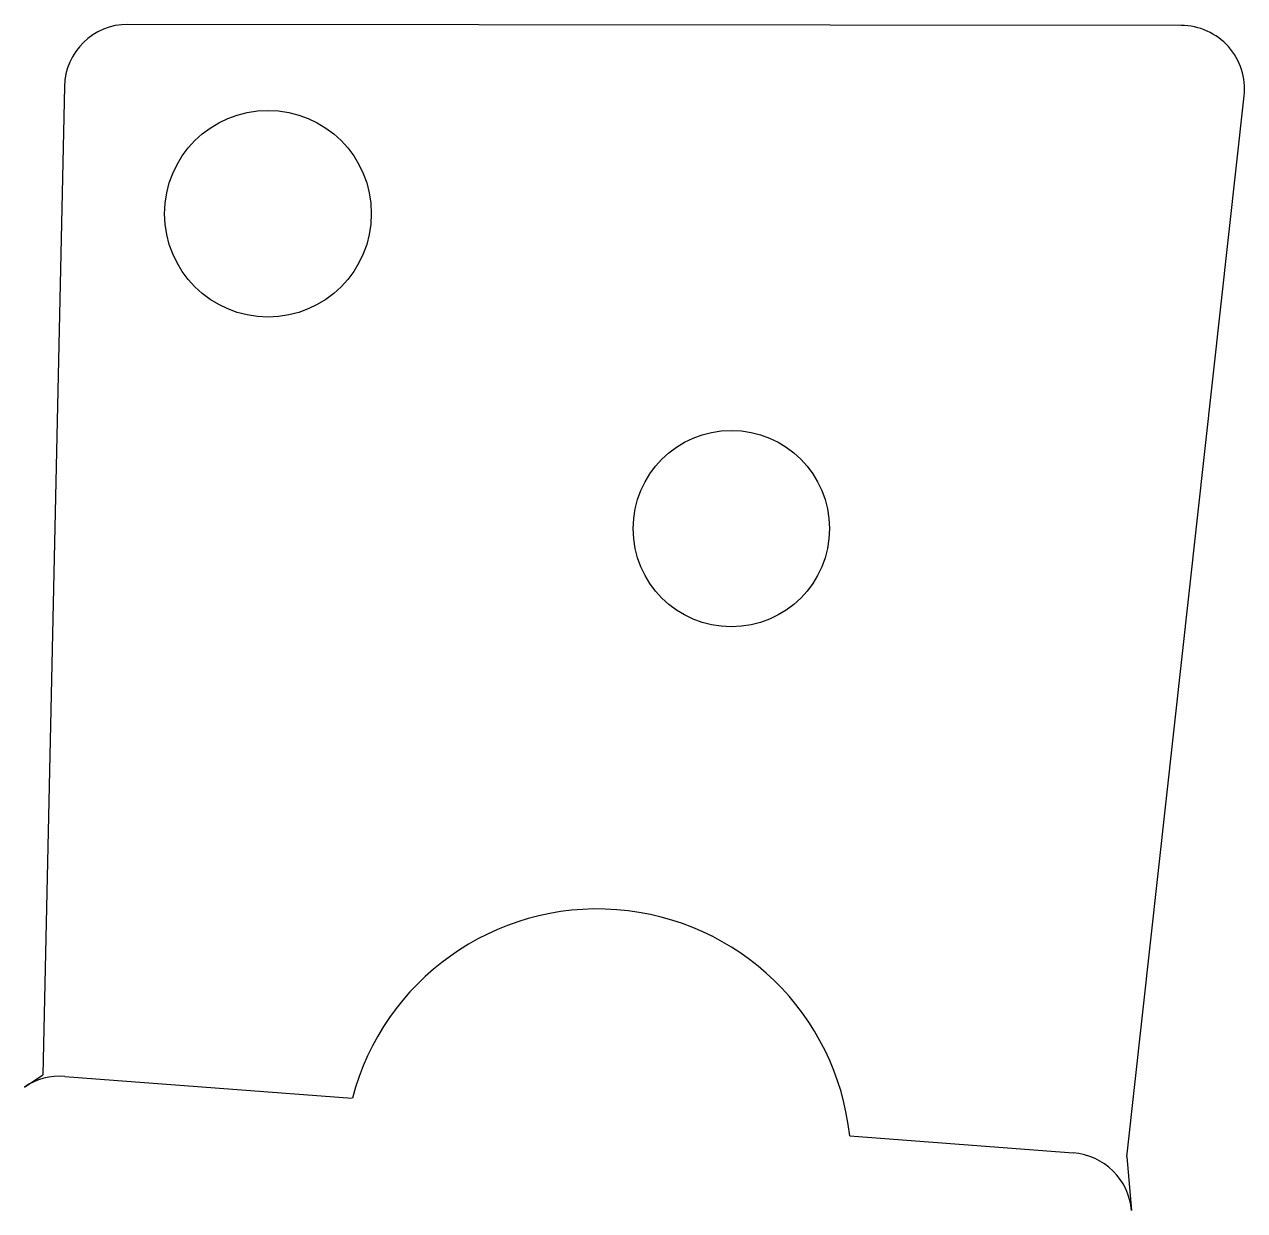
# Model space of a CAD drawing. Header units: inches. Extents: x 118.35 to 119.56, y 45.1 to 46.27.
import ezdxf

# ---------------------------------------------------------------- set-up
doc = ezdxf.new("R2010")
doc.units = ezdxf.units.IN
doc.header["$MEASUREMENT"] = 0

msp = doc.modelspace()

# ---------------------------------------------------------------- linework, layer by layer
at = {"color": 1, "linetype": 'Continuous', "lineweight": 25}
for p, q in [((119.4935, 46.2735), (118.4547, 46.2746)), ((118.3921, 46.2134), (118.3707, 45.239)), ((119.4399, 45.1579), (119.5556, 46.2042)), ((118.3527, 45.2267), (118.3707, 45.239)), ((118.3925, 45.2373), (118.676, 45.2159)), ((119.1665, 45.1787), (119.3869, 45.162)), ((119.4399, 45.1579), (119.4445, 45.105))]:
    msp.add_line(p, q, dxfattribs=at)
for centre, radius in [((118.5929, 46.0879), 0.1019), ((119.0498, 45.7774), 0.0968)]:
    msp.add_circle(centre, radius, dxfattribs=at)
for centre, radius, start, end in [((118.4546, 46.2121), 0.0625, 89.942, 178.7444), ((119.4934, 46.211), 0.0625, 353.6925, 89.942), ((118.9179, 45.1524), 0.25, 6.0254, 165.304), ((118.3878, 45.175), 0.0625, 85.6647, 124.1708), ((119.3822, 45.0996), 0.0625, 4.8971, 85.6647)]:
    msp.add_arc(centre, radius, start, end, dxfattribs=at)

doc.saveas('drawing.dxf')
